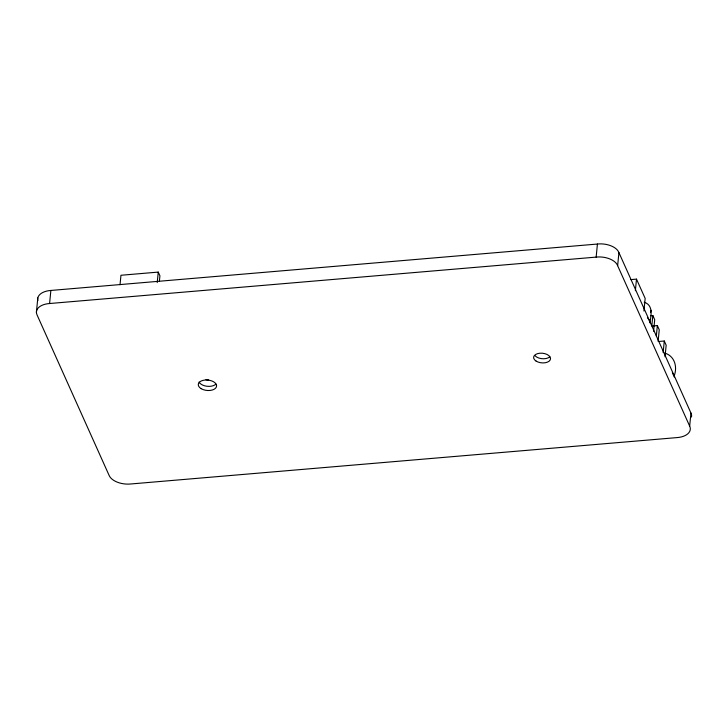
<?xml version="1.0" encoding="UTF-8"?>
<svg xmlns="http://www.w3.org/2000/svg" width="728" height="728" viewBox="0 0 728 728"><rect width="100%" height="100%" fill="white"/><g stroke="black" fill="none" stroke-linecap="round" stroke-linejoin="round"><path stroke-width="1.09" d="M36.4 312.321L37.81 297.943M690.954 413.058L689.671 426.117A17.39 9.873 5.6 0 1 677.167 437.583L130.612 483.993A17.335 9.846 5.6 0 1 109.118 475.42L37.083 314.978A17.226 9.783 5.6 0 1 49.586 303.521L50.869 290.454L597.424 244.044A16.899 9.591 5.6 0 1 618.927 252.616L690.954 413.058A17.39 9.873 5.6 0 1 691.464 417.017M120.029 284.721L120.957 275.266L158.249 272.099L159.914 275.803L159.396 281.054M157.221 282.601L158.249 272.099M689.671 426.117L617.644 265.684A16.899 9.591 5.6 0 0 596.15 257.111L597.424 244.044M617.644 265.684L618.927 252.616M635.371 290.681L636.5 279.133L630.848 279.607M643.925 311.011L645.163 298.416L636.5 279.133M644.207 302.257C653.516 305.05 651.06 315.652 649.913 322.859L649.13 319.901L647.41 317.763M651.806 326.007L652.834 315.515L650.577 315.706M653.58 331.24L654.709 319.692L652.834 315.515M656.328 336.09L657.357 325.589L652.898 325.971M658.112 341.341L659.25 329.793L657.357 325.589M663.153 352.561L664.282 341.004L658.795 341.478M665.037 356.756L666.165 345.209L664.282 341.004M674.528 374.902C677.404 366.23 674.365 355.892 664.8 353.089M650.595 312.549L651.15 310.264M49.586 303.521L596.15 257.111M672.354 372.609L674.255 377.004M37.865 300.591A17.226 9.783 5.6 0 1 50.869 290.454M549.804 356.82A8.499 4.832 5.6 0 1 535.125 355.819M208.672 379.998A14.014 7.963 5.6 0 1 205.951 379.661M215.934 384.093A9.191 5.223 5.6 0 1 206.989 386.268A9.191 5.223 5.6 0 1 199.081 382.082M536.054 361.061A8.499 4.832 5.6 0 0 550.25 359.85A8.499 4.832 5.6 0 0 539.903 353.216A8.499 4.832 5.6 0 0 536.054 361.061M201.201 388.688A9.191 5.223 5.6 0 0 216.362 387.014A9.191 5.223 5.6 0 0 204.714 380.071A9.191 5.223 5.6 0 0 201.201 388.688"/></g></svg>
